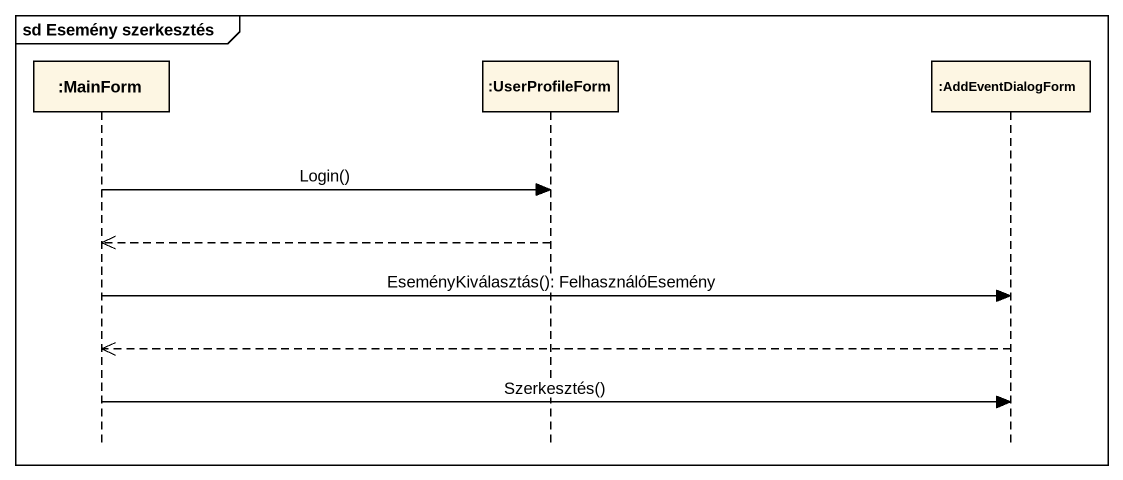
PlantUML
@startuml
mainframe sd Esemény szerkesztés
hide footbox
participant ":MainForm" as MainForm
participant ":UserProfileForm" as UserProfileForm
participant ":AddEventDialogForm" as AddEventDialogForm

MainForm -> UserProfileForm : Login()
UserProfileForm -->> MainForm
MainForm -> AddEventDialogForm : EseményKiválasztás(): FelhasználóEsemény
AddEventDialogForm -->> MainForm
MainForm -> AddEventDialogForm : Szerkesztés()
@enduml
